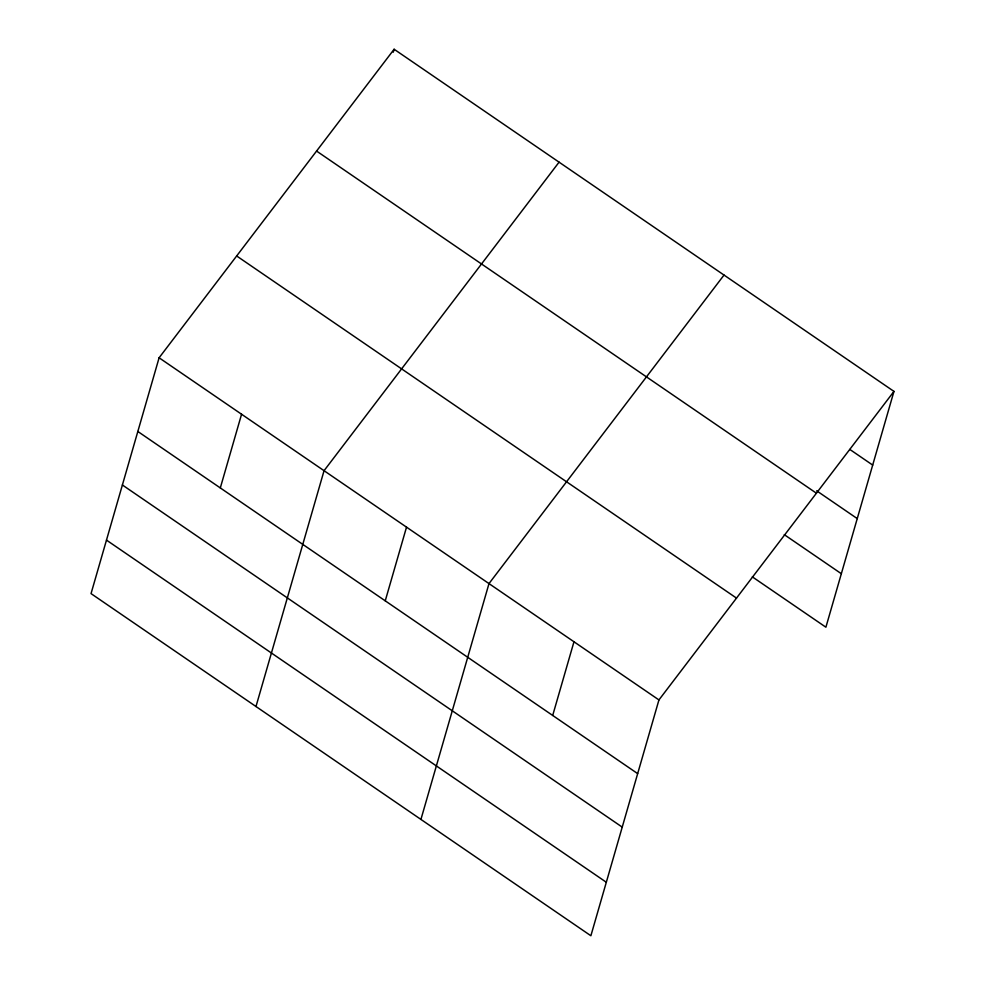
<?xml version="1.0" encoding="UTF-8"?>
<svg xmlns="http://www.w3.org/2000/svg" width="985" height="985" viewBox="0 0 985 985"><rect width="100%" height="100%" fill="white"/><g stroke="black" fill="none" stroke-linecap="round" stroke-linejoin="round"><path stroke-width="1.48" d="M159.102 357.789L91.039 593.61L590.877 935.75L658.94 699.929L893.961 391.39L394.123 49.25L159.102 357.789L658.94 699.929M220.308 487.932L241.571 414.242M393.274 52.193L394.123 49.25M255.977 706.516L324.053 470.695L559.074 162.156M385.246 600.838L406.522 527.147M420.927 819.421L488.991 583.6L724.024 275.061M552.696 715.455L573.972 641.764M893.961 391.39L825.898 627.211L752.343 576.865M849.87 449.456L872.698 465.08M816.663 490.801L857.245 518.59M316.567 151.062L816.405 493.202M784.269 534.646L841.338 573.713M236.659 255.965L736.497 598.104M137.838 431.479L637.664 773.619M122.386 484.989L622.225 827.117M106.478 540.112L606.317 882.252"/></g></svg>
